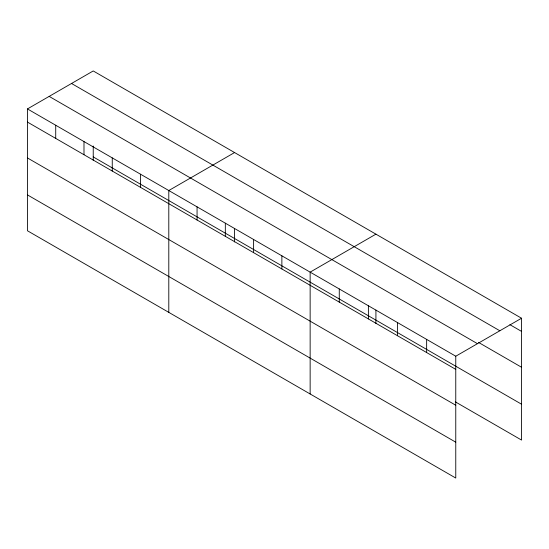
<?xml version="1.0" encoding="UTF-8"?>
<svg xmlns="http://www.w3.org/2000/svg" width="549" height="549" viewBox="0 0 549 549"><rect width="100%" height="100%" fill="white"/><g stroke="black" fill="none" stroke-linecap="round" stroke-linejoin="round"><path stroke-width="0.82" d="M27.45 108.928L455.766 356.212L455.766 478.049L27.45 230.765L27.45 108.928L93.234 70.951L521.55 318.235L521.55 440.072L455.286 401.82M234.574 152.553L168.797 190.53L168.797 312.367M375.921 234.155L310.144 272.139L310.144 393.976M455.766 356.212L521.55 318.235M509.897 324.665L521.55 331.39M71.521 83.482L499.844 330.773M478.591 342.452L521.55 367.254M49.156 96.391L477.479 343.681M93.234 156.918L521.55 404.208M27.45 122.084L455.766 369.367M27.45 157.947L455.766 405.237M27.45 194.902L455.766 442.185M426.642 339.399L426.642 352.554M397.517 322.586L397.517 335.741M375.921 310.055L375.921 323.546M368.393 305.766L368.393 318.921M339.268 288.952L339.268 302.108M281.87 255.813L281.87 268.969M253.604 239.494L253.604 252.65M234.574 228.446L234.574 241.944M225.33 223.175L225.33 236.331M197.064 206.849L197.064 220.005M140.523 174.211L140.523 187.367M112.257 157.892L112.257 171.048M93.234 146L93.234 160.335M83.99 141.567L83.99 154.722M55.717 125.247L55.717 138.403"/></g></svg>
